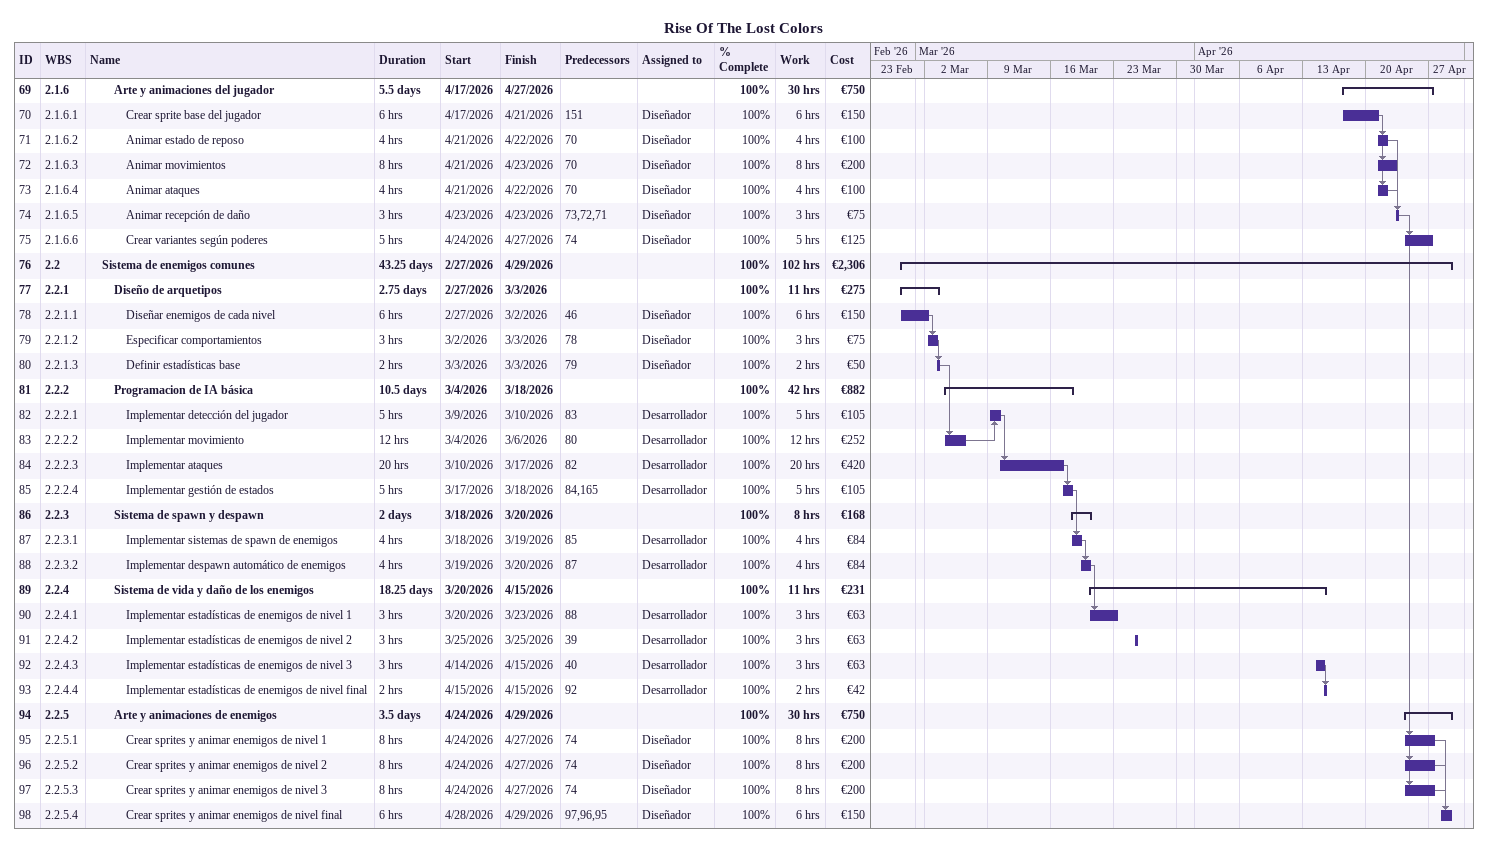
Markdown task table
Rise Of The Lost Colors

| ID | WBS | Task | Duration | Start | Finish | Predecessors | Resources | % complete | Work (h) | Cost (€) |
|---|---|---|---|---|---|---|---|---|---|---|
| 69 | 2.1.6 | **Arte y animaciones del jugador** | 5.5d | 2026-04-17 | 2026-04-27 |  |  | 100 | 30 | 750 |
| 70 | 2.1.6.1 | Crear sprite base del jugador | 6h | 2026-04-17 | 2026-04-21 | 151 | Diseñador | 100 | 6 | 150 |
| 71 | 2.1.6.2 | Animar estado de reposo | 4h | 2026-04-21 | 2026-04-22 | 70 | Diseñador | 100 | 4 | 100 |
| 72 | 2.1.6.3 | Animar movimientos | 8h | 2026-04-21 | 2026-04-23 | 70 | Diseñador | 100 | 8 | 200 |
| 73 | 2.1.6.4 | Animar ataques | 4h | 2026-04-21 | 2026-04-22 | 70 | Diseñador | 100 | 4 | 100 |
| 74 | 2.1.6.5 | Animar recepción de daño | 3h | 2026-04-23 | 2026-04-23 | 73, 72, 71 | Diseñador | 100 | 3 | 75 |
| 75 | 2.1.6.6 | Crear variantes según poderes | 5h | 2026-04-24 | 2026-04-27 | 74 | Diseñador | 100 | 5 | 125 |
| 76 | 2.2 | **Sistema de enemigos comunes** | 43.25d | 2026-02-27 | 2026-04-29 |  |  | 100 | 102 | 2306 |
| 77 | 2.2.1 | **Diseño de arquetipos** | 2.75d | 2026-02-27 | 2026-03-03 |  |  | 100 | 11 | 275 |
| 78 | 2.2.1.1 | Diseñar enemigos de cada nivel | 6h | 2026-02-27 | 2026-03-02 | 46 | Diseñador | 100 | 6 | 150 |
| 79 | 2.2.1.2 | Especificar comportamientos | 3h | 2026-03-02 | 2026-03-03 | 78 | Diseñador | 100 | 3 | 75 |
| 80 | 2.2.1.3 | Definir estadísticas base | 2h | 2026-03-03 | 2026-03-03 | 79 | Diseñador | 100 | 2 | 50 |
| 81 | 2.2.2 | **Programacion de IA básica** | 10.5d | 2026-03-04 | 2026-03-18 |  |  | 100 | 42 | 882 |
| 82 | 2.2.2.1 | Implementar detección del jugador | 5h | 2026-03-09 | 2026-03-10 | 83 | Desarrollador | 100 | 5 | 105 |
| 83 | 2.2.2.2 | Implementar movimiento | 12h | 2026-03-04 | 2026-03-06 | 80 | Desarrollador | 100 | 12 | 252 |
| 84 | 2.2.2.3 | Implementar ataques | 20h | 2026-03-10 | 2026-03-17 | 82 | Desarrollador | 100 | 20 | 420 |
| 85 | 2.2.2.4 | Implementar gestión de estados | 5h | 2026-03-17 | 2026-03-18 | 84, 165 | Desarrollador | 100 | 5 | 105 |
| 86 | 2.2.3 | **Sistema de spawn y despawn** | 2d | 2026-03-18 | 2026-03-20 |  |  | 100 | 8 | 168 |
| 87 | 2.2.3.1 | Implementar sistemas de spawn de enemigos | 4h | 2026-03-18 | 2026-03-19 | 85 | Desarrollador | 100 | 4 | 84 |
| 88 | 2.2.3.2 | Implementar despawn automático de enemigos | 4h | 2026-03-19 | 2026-03-20 | 87 | Desarrollador | 100 | 4 | 84 |
| 89 | 2.2.4 | **Sistema de vida y daño de los enemigos** | 18.25d | 2026-03-20 | 2026-04-15 |  |  | 100 | 11 | 231 |
| 90 | 2.2.4.1 | Implementar estadísticas de enemigos de nivel 1 | 3h | 2026-03-20 | 2026-03-23 | 88 | Desarrollador | 100 | 3 | 63 |
| 91 | 2.2.4.2 | Implementar estadísticas de enemigos de nivel 2 | 3h | 2026-03-25 | 2026-03-25 | 39 | Desarrollador | 100 | 3 | 63 |
| 92 | 2.2.4.3 | Implementar estadísticas de enemigos de nivel 3 | 3h | 2026-04-14 | 2026-04-15 | 40 | Desarrollador | 100 | 3 | 63 |
| 93 | 2.2.4.4 | Implementar estadísticas de enemigos de nivel final | 2h | 2026-04-15 | 2026-04-15 | 92 | Desarrollador | 100 | 2 | 42 |
| 94 | 2.2.5 | **Arte y animaciones de enemigos** | 3.5d | 2026-04-24 | 2026-04-29 |  |  | 100 | 30 | 750 |
| 95 | 2.2.5.1 | Crear sprites y animar enemigos de nivel 1 | 8h | 2026-04-24 | 2026-04-27 | 74 | Diseñador | 100 | 8 | 200 |
| 96 | 2.2.5.2 | Crear sprites y animar enemigos de nivel 2 | 8h | 2026-04-24 | 2026-04-27 | 74 | Diseñador | 100 | 8 | 200 |
| 97 | 2.2.5.3 | Crear sprites y animar enemigos de nivel 3 | 8h | 2026-04-24 | 2026-04-27 | 74 | Diseñador | 100 | 8 | 200 |
| 98 | 2.2.5.4 | Crear sprites y animar enemigos de nivel final | 6h | 2026-04-28 | 2026-04-29 | 97, 96, 95 | Diseñador | 100 | 6 | 150 |
